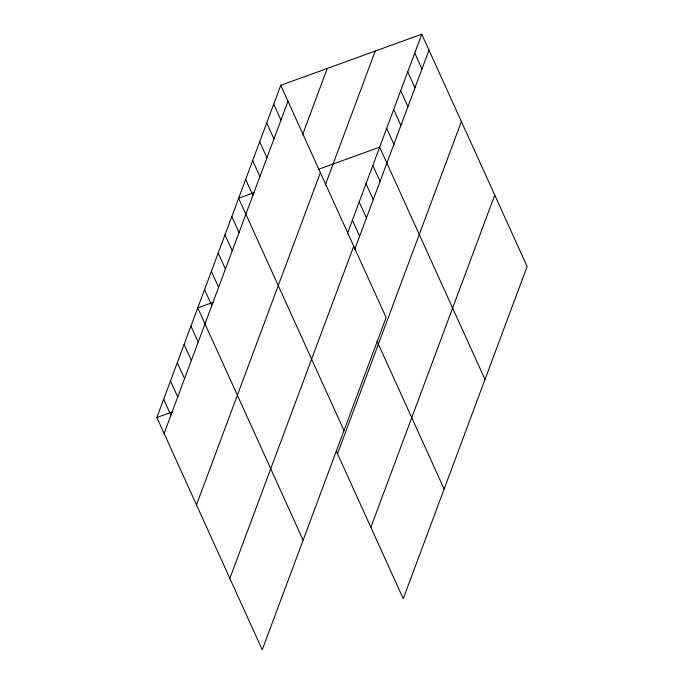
<?xml version="1.0" encoding="UTF-8"?>
<svg xmlns="http://www.w3.org/2000/svg" width="684" height="684" viewBox="0 0 684 684"><rect width="100%" height="100%" fill="white"/><g stroke="black" fill="none" stroke-linecap="round" stroke-linejoin="round"><path stroke-width="1.03" d="M280.756 85.295L386.118 317.581L262.237 649.8L156.867 417.522L280.756 85.295L421.763 34.2L527.133 266.478L403.244 598.705L336.186 450.867M164.109 433.476L287.99 101.258M302.533 134.825L327.285 68.434M196.488 504.86L320.377 172.642M325.216 185.176L375.234 51.061M347.369 233.706L421.763 34.2M229.85 578.416L353.739 246.189M354.603 249.66L429.005 50.154M337.503 453.766L461.384 121.547M370.865 527.313L494.746 195.094M254.474 192.512L238.631 198.257L344.001 430.535M318.128 169.444L379.646 147.154L485.007 379.432M213.588 302.148L197.753 307.886L303.115 540.163M156.867 417.522L172.71 411.777M414.743 53.027L421.985 68.981M407.724 71.854L414.966 87.808M400.704 90.681L407.946 106.636M393.685 109.5L400.918 125.463M386.665 128.327L393.898 144.29M372.831 165.425L380.065 181.38M366.017 183.697L373.25 199.66M359.203 201.968L366.444 217.931M352.388 220.239L359.63 236.202M273.737 104.122L280.97 120.085M377.072 341.239L444.13 489.069M266.709 122.949L273.951 138.903M259.689 141.776L266.931 157.73M252.67 160.603L259.911 176.558M245.65 179.43L252.892 195.385M231.816 216.529L239.058 232.483M225.002 234.8L232.244 250.754M218.187 253.071L225.429 269.026M211.382 271.343L218.615 287.297M204.567 289.614L211.801 305.568M190.939 326.157L198.172 342.12M184.124 344.428L191.358 360.391M177.31 362.7L184.552 378.662M170.496 380.979L177.737 396.934M163.681 399.251L170.923 415.205"/></g></svg>
